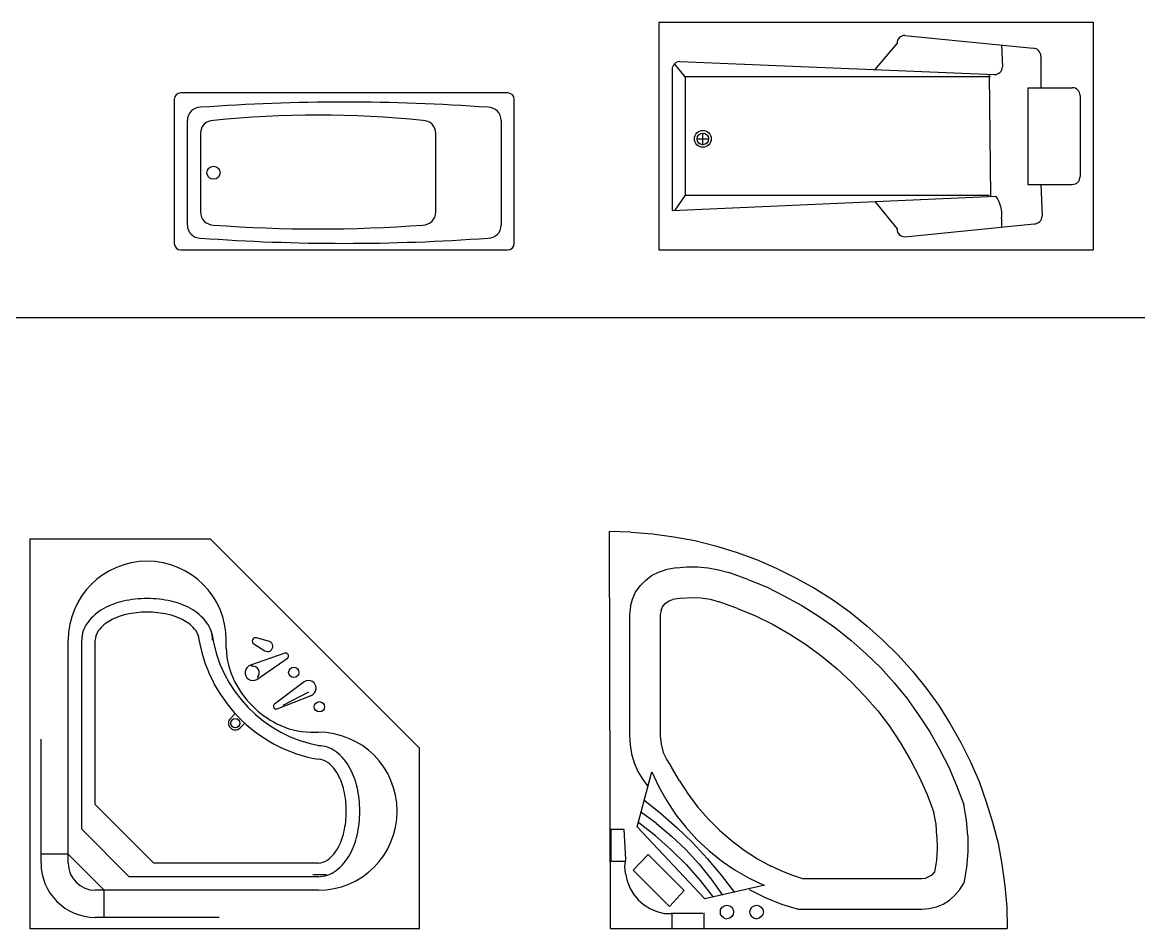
# Model space of a CAD drawing. Header units: millimetres. Extents: x 4994 to 37440, y 17304 to 30205.
# Drawn here: x 14472 to 18739, y 20426 to 23892 of the extents above; entities that cross this region are included whole.
import ezdxf

# ---------------------------------------------------------------- set-up
doc = ezdxf.new("R2010")
doc.units = ezdxf.units.MM
doc.layers.add('www.cad-blocks.net', color=7, linetype='Continuous')

# ---------------------------------------------------------------- blocks, each defined once
blk = doc.blocks.new('A$C695F435D')
at = {"linetype": 'ByBlock'}
for p, q in [((0, 1.49), (0.69, 1.49)), ((0, 1.49), (0, 0)), ((0.69, 1.49), (1.49, 0.69)), ((1.49, 0), (1.49, 0.69)), ((0, 0), (1.49, 0))]:
    blk.add_line(p, q, dxfattribs=at)
for p, q in [((0.9163, 1.098), (0.8675, 1.1121)), ((0.1469, 0.2506), (0.1469, 1.1027)), ((0.1987, 0.3799), (0.1987, 1.1027)), ((0.2506, 0.4747), (0.2506, 1.1027)), ((0.7513, 1.0729), (0.7513, 1.1027)), ((0.8571, 1.0886), (0.8989, 1.0627)), ((0.9757, 1.0529), (0.8439, 1.0069)), ((0.8686, 0.9532), (0.985, 1.0347)), ((1.0491, 0.9443), (0.9356, 0.8588)), ((0.9695, 0.8551), (1.0668, 0.9058)), ((0.9456, 0.8409), (1.0756, 0.8915)), ((0.7857, 0.8223), (0.7673, 0.804)), ((0.8223, 0.7857), (0.804, 0.7673)), ((1.0729, 0.7513), (1.1027, 0.7513)), ((0.0432, 0.2506), (0.0432, 0.724)), ((0.2506, 0.4747), (0.4747, 0.2506)), ((0.1987, 0.3799), (0.3799, 0.1987)), ((0.1469, 0.2851), (0.0432, 0.2851)), ((0.1469, 0.2851), (0.2851, 0.1469)), ((1.1027, 0.2506), (0.4747, 0.2506)), ((1.1027, 0.1987), (0.3799, 0.1987)), ((1.0826, 0.2074), (1.1344, 0.2074)), ((1.1027, 0.1469), (0.2506, 0.1469)), ((0.2851, 0.0432), (0.2851, 0.1469)), ((0.724, 0.0432), (0.2506, 0.0432))]:
    blk.add_line(p, q)
for centre, radius in [((1.0094, 0.98), 0.0197), ((1.1074, 0.8483), 0.0197), ((0.7857, 0.7857), 0.0173)]:
    blk.add_circle(centre, radius)
for centre, radius, start, end in [((0.4491, 1.1027), 0.3022, 0, 180), ((0.4204, 0.9721), 0.2867, 102.6315, 118.4149), ((0.4491, 0.8443), 0.4176, 90, 102.6315), ((0.4491, 0.8443), 0.4176, 77.3685, 90), ((0.4777, 0.9721), 0.2867, 61.5851, 77.3685), ((0.3769, 1.0525), 0.1952, 118.4149, 142.5625), ((0.4204, 0.9721), 0.2348, 102.6315, 118.4149), ((0.4491, 0.8443), 0.3658, 90, 102.6315), ((0.4491, 0.8443), 0.3658, 77.3685, 90), ((0.4777, 0.9721), 0.2348, 61.5851, 77.3685), ((0.5213, 1.0525), 0.1952, 37.4375, 61.5851), ((0.3115, 1.1027), 0.1127, 142.5625, 180), ((0.3769, 1.0525), 0.1433, 118.4149, 142.5625), ((0.5213, 1.0525), 0.1433, 37.4375, 61.5851), ((0.5867, 1.1027), 0.1127, 0, 37.4375), ((0.3115, 1.1027), 0.0609, 142.5625, 180), ((0.5867, 1.1027), 0.0609, 0, 37.4375), ((1.2011, 1.2011), 0.5622, 188.1194, 259.9172), ((1.2011, 1.2011), 0.5103, 188.1194, 259.9172), ((0.8639, 1.0996), 0.013, 73.9794, 238.2833), ((1.042, 1.0779), 0.2908, 180.982, 207.2434), ((0.9096, 1.0794), 0.0198, 237.1853, 70.227), ((0.9791, 1.0432), 0.0104, 304.9624, 109.2663), ((0.9791, 1.0432), 0.0104, 304.9624, 109.2663), ((0.8532, 0.9787), 0.0297, 108.1682, 301.2099), ((0.8525, 0.9784), 0.0254, 314.1693, 103.8289), ((1.1144, 1.1144), 0.3719, 207.1442, 225), ((1.0653, 0.9194), 0.0297, 290.1748, 123.2165), ((0.9418, 0.8505), 0.0104, 126.9689, 291.2728), ((0.9418, 0.8505), 0.0104, 126.9689, 291.2728), ((1.1144, 1.1144), 0.3719, 225, 242.8558), ((0.7857, 0.7857), 0.0259, 135, 315), ((1.0779, 1.042), 0.2908, 242.7566, 269.018), ((1.1027, 0.4491), 0.3022, 270, 90), ((1.1027, 0.5867), 0.1127, 52.5625, 90), ((1.1027, 0.5867), 0.0609, 52.5625, 90), ((1.0525, 0.5213), 0.1952, 28.4149, 52.5625), ((1.0525, 0.5213), 0.1433, 28.4149, 52.5625), ((0.9721, 0.4777), 0.2867, 12.6315, 28.4149), ((0.9721, 0.4777), 0.2348, 12.6315, 28.4149), ((0.8443, 0.4491), 0.3658, 0, 12.6315), ((0.8443, 0.4491), 0.4176, 0, 12.6315), ((0.8443, 0.4491), 0.3658, 347.3685, 0), ((0.8443, 0.4491), 0.4176, 347.3685, 0), ((0.9721, 0.4204), 0.2348, 331.5851, 347.3685), ((0.9721, 0.4204), 0.2867, 331.5851, 347.3685), ((1.0525, 0.3769), 0.1433, 307.4375, 331.5851), ((1.1027, 0.3115), 0.0609, 270, 307.4375), ((1.0525, 0.3769), 0.1952, 307.4375, 331.5851), ((0.2506, 0.2506), 0.2074, 180, 270), ((0.2506, 0.2506), 0.1037, 180, 270), ((1.1027, 0.3115), 0.1127, 270, 307.4375)]:
    blk.add_arc(centre, radius, start, end)
blk = doc.blocks.new('A$C440F3245')
for p, q in [((1.5157, 1.518, -0.3429), (0, 1.518, -0.3429)), ((0.0012, 1.4364, -0.3429), (0, 1.518, -0.3429)), ((1.1592, 1.4571, -0.3429), (1.1592, 1.518, -0.3429)), ((1.28, 1.518, -0.3429), (1.28, 1.4605, -0.3429)), ((1.5157, 1.518, -0.3429), (1.5203, 0, -0.3429)), ((0.9315, 1.4536, -0.3429), (0.9338, 1.464, -0.3429)), ((0.9338, 1.4444, -0.3429), (0.9315, 1.4536, -0.3429)), ((0.9338, 1.464, -0.3429), (0.9396, 1.472, -0.3429)), ((0.9396, 1.472, -0.3429), (0.9476, 1.4778, -0.3429)), ((0.9476, 1.4778, -0.3429), (0.9568, 1.4801, -0.3429)), ((0.9672, 1.4778, -0.3429), (0.9568, 1.4801, -0.3429)), ((0.9752, 1.472, -0.3429), (0.9672, 1.4778, -0.3429)), ((0.9752, 1.472, -0.3429), (0.981, 1.464, -0.3429)), ((0.981, 1.464, -0.3429), (0.9833, 1.4536, -0.3429)), ((0.9833, 1.4536, -0.3429), (0.981, 1.4444, -0.3429)), ((1.0454, 1.4536, -0.3429), (1.0465, 1.464, -0.3429)), ((1.0465, 1.4444, -0.3429), (1.0454, 1.4536, -0.3429)), ((1.0465, 1.464, -0.3429), (1.0523, 1.472, -0.3429)), ((1.0523, 1.472, -0.3429), (1.0603, 1.4778, -0.3429)), ((1.0603, 1.4778, -0.3429), (1.0707, 1.4801, -0.3429)), ((1.081, 1.4778, -0.3429), (1.0707, 1.4801, -0.3429)), ((1.081, 1.4778, -0.3429), (1.0891, 1.472, -0.3429)), ((1.0891, 1.472, -0.3429), (1.0948, 1.464, -0.3429)), ((1.0948, 1.464, -0.3429), (1.096, 1.4536, -0.3429)), ((1.096, 1.4536, -0.3429), (1.0948, 1.4444, -0.3429)), ((1.1627, 1.4605, -0.3429), (1.2834, 1.4605, -0.3429)), ((1.311, 1.4594, -0.3429), (1.2834, 1.4605, -0.3429)), ((1.3386, 1.4525, -0.3429), (1.311, 1.4594, -0.3429)), ((1.3651, 1.441, -0.3429), (1.3386, 1.4525, -0.3429)), ((0.0081, 1.3536, -0.3429), (0.0012, 1.4364, -0.3429)), ((0.2197, 1.4088, -0.3429), (0.199, 1.3904, -0.3429)), ((0.2438, 1.4237, -0.3429), (0.2197, 1.4088, -0.3429)), ((0.2703, 1.4341, -0.3429), (0.2438, 1.4237, -0.3429)), ((0.2979, 1.441, -0.3429), (0.2703, 1.4341, -0.3429)), ((0.3255, 1.4433, -0.3429), (0.2979, 1.441, -0.3429)), ((0.7981, 1.4433, -0.3429), (0.3255, 1.4433, -0.3429)), ((0.8625, 1.4237, -0.3429), (0.7981, 1.4433, -0.3429)), ((0.9246, 1.3984, -0.3429), (0.8625, 1.4237, -0.3429)), ((0.9396, 1.4364, -0.3429), (0.9338, 1.4444, -0.3429)), ((0.9476, 1.4306, -0.3429), (0.9396, 1.4364, -0.3429)), ((0.9568, 1.4283, -0.3429), (0.9476, 1.4306, -0.3429)), ((0.9672, 1.4306, -0.3429), (0.9568, 1.4283, -0.3429)), ((0.9752, 1.4364, -0.3429), (0.9672, 1.4306, -0.3429)), ((0.981, 1.4444, -0.3429), (0.9752, 1.4364, -0.3429)), ((1.0523, 1.4364, -0.3429), (1.0465, 1.4444, -0.3429)), ((1.0603, 1.4306, -0.3429), (1.0523, 1.4364, -0.3429)), ((1.0707, 1.4283, -0.3429), (1.0603, 1.4306, -0.3429)), ((1.081, 1.4306, -0.3429), (1.0707, 1.4283, -0.3429)), ((1.0891, 1.4364, -0.3429), (1.081, 1.4306, -0.3429)), ((1.0948, 1.4444, -0.3429), (1.0891, 1.4364, -0.3429)), ((1.234, 1.372, -0.3429), (1.2903, 1.4329, -0.3429)), ((1.2903, 1.4329, -0.3429), (1.4295, 1.2949, -0.3429)), ((1.3892, 1.426, -0.3429), (1.3651, 1.441, -0.3429)), ((1.4099, 1.4076, -0.3429), (1.3892, 1.426, -0.3429)), ((0.1806, 1.3685, -0.3429), (0.1656, 1.3444, -0.3429)), ((0.199, 1.3904, -0.3429), (0.1806, 1.3685, -0.3429)), ((0.9856, 1.3685, -0.3429), (0.9246, 1.3984, -0.3429)), ((0.9258, 1.3513, -0.3429), (1.1558, 1.4042, -0.3429)), ((1.0925, 1.3133, -0.3429), (1.0419, 1.38, -0.3429)), ((1.1316, 1.3283, -0.3429), (1.0879, 1.3904, -0.3429)), ((1.173, 1.334, -0.3429), (1.1236, 1.3973, -0.3429)), ((1.1558, 1.4042, -0.3429), (1.4145, 1.1282, -0.3429)), ((1.372, 1.234, -0.3429), (1.234, 1.372, -0.3429)), ((1.4283, 1.3858, -0.3429), (1.4099, 1.4076, -0.3429)), ((1.4421, 1.3616, -0.3429), (1.4283, 1.3858, -0.3429)), ((0.0196, 1.2719, -0.3429), (0.0081, 1.3536, -0.3429)), ((0.1553, 1.2846, -0.3429), (0.1656, 1.3444, -0.3429)), ((0.3117, 1.3248, -0.3429), (0.299, 1.3191, -0.3429)), ((0.3255, 1.326, -0.3429), (0.3117, 1.3248, -0.3429)), ((0.782, 1.326, -0.3429), (0.3255, 1.326, -0.3429)), ((0.8246, 1.3122, -0.3429), (0.782, 1.326, -0.3429)), ((0.9856, 1.3248, -0.3429), (0.9292, 1.3513, -0.3429)), ((1.0396, 1.2938, -0.3429), (0.9856, 1.3248, -0.3429)), ((1.1776, 1.2708, -0.3429), (1.1316, 1.3283, -0.3429)), ((1.2271, 1.2731, -0.3429), (1.173, 1.334, -0.3429)), ((1.4525, 1.3352, -0.3429), (1.4421, 1.3616, -0.3429)), ((1.4582, 1.3076, -0.3429), (1.4525, 1.3352, -0.3429)), ((0.1495, 1.2236, -0.3429), (0.1553, 1.2846, -0.3429)), ((0.2703, 1.2558, -0.3429), (0.2772, 1.3018, -0.3429)), ((0.2864, 1.3122, -0.3429), (0.2772, 1.3018, -0.3429)), ((0.299, 1.3191, -0.3429), (0.2864, 1.3122, -0.3429)), ((0.8648, 1.2961, -0.3429), (0.8246, 1.3122, -0.3429)), ((0.9051, 1.2765, -0.3429), (0.8648, 1.2961, -0.3429)), ((1.0914, 1.2581, -0.3429), (1.0396, 1.2938, -0.3429)), ((1.1466, 1.2501, -0.3429), (1.0925, 1.3133, -0.3429)), ((1.372, 1.234, -0.3429), (1.4295, 1.2949, -0.3429)), ((1.4582, 1.3076, -0.3429), (1.4605, 1.28, -0.3429)), ((0.0345, 1.1914, -0.3429), (0.0196, 1.2719, -0.3429)), ((0.2668, 1.211, -0.3429), (0.2703, 1.2558, -0.3429)), ((0.9534, 1.2512, -0.3429), (0.9005, 1.28, -0.3429)), ((1.0051, 1.2179, -0.3429), (0.9534, 1.2512, -0.3429)), ((1.1397, 1.219, -0.3429), (1.0914, 1.2581, -0.3429)), ((1.2029, 1.1891, -0.3429), (1.1466, 1.2501, -0.3429)), ((1.2282, 1.2156, -0.3429), (1.1776, 1.2708, -0.3429)), ((1.2834, 1.2167, -0.3429), (1.2271, 1.2731, -0.3429)), ((1.4605, 1.28, -0.3429), (1.4571, 1.2524, -0.3429)), ((1.4571, 1.2524, -0.3429), (1.464, 1.1385, -0.3429)), ((1.5146, 1.2593, -0.3429), (1.4605, 1.2593, -0.3429)), ((1.5146, 1.1385, -0.3429), (1.5146, 1.2593, -0.3429)), ((0.1495, 1.1627, -0.3429), (0.1495, 1.2236, -0.3429)), ((0.268, 1.165, -0.3429), (0.2668, 1.211, -0.3429)), ((1.0534, 1.1811, -0.3429), (1.0051, 1.2179, -0.3429)), ((1.1857, 1.1765, -0.3429), (1.1397, 1.219, -0.3429)), ((1.2823, 1.1638, -0.3429), (1.2282, 1.2156, -0.3429)), ((1.3444, 1.1627, -0.3429), (1.2834, 1.2167, -0.3429)), ((0.0552, 1.1109, -0.3429), (0.0345, 1.1914, -0.3429)), ((0.1495, 1.1627, -0.3429), (0.1553, 1.1029, -0.3429)), ((0.268, 1.165, -0.3429), (0.2714, 1.119, -0.3429)), ((1.0994, 1.142, -0.3429), (1.0534, 1.1811, -0.3429)), ((1.2282, 1.1305, -0.3429), (1.1857, 1.1765, -0.3429)), ((1.2627, 1.1316, -0.3429), (1.2029, 1.1891, -0.3429)), ((1.3398, 1.1155, -0.3429), (1.2823, 1.1638, -0.3429)), ((1.3444, 1.1627, -0.3429), (1.4076, 1.1132, -0.3429)), ((0.0794, 1.0327, -0.3429), (0.0552, 1.1109, -0.3429)), ((0.2714, 1.119, -0.3429), (0.2795, 1.0741, -0.3429)), ((1.1431, 1.0983, -0.3429), (1.0994, 1.142, -0.3429)), ((1.2662, 1.0822, -0.3429), (1.2282, 1.1305, -0.3429)), ((1.3248, 1.0764, -0.3429), (1.2627, 1.1316, -0.3429)), ((1.3398, 1.1155, -0.3429), (1.4007, 1.0707, -0.3429)), ((1.4145, 1.1282, -0.3429), (1.3582, 0.9189, -0.3429)), ((1.464, 1.1385, -0.3429), (1.5146, 1.1385, -0.3429)), ((0.1553, 1.1029, -0.3429), (0.1656, 1.0431, -0.3429)), ((0.3059, 1.0051, -0.3429), (0.2795, 1.0741, -0.3429)), ((1.1834, 1.0523, -0.3429), (1.1431, 1.0983, -0.3429)), ((1.3007, 1.0293, -0.3429), (1.2662, 1.0822, -0.3429)), ((1.3904, 1.0247, -0.3429), (1.3248, 1.0764, -0.3429)), ((0.107, 0.9557, -0.3429), (0.0794, 1.0327, -0.3429)), ((0.1932, 0.9706, -0.3429), (0.1656, 1.0431, -0.3429)), ((1.219, 1.004, -0.3429), (1.1834, 1.0523, -0.3429)), ((1.3317, 0.9752, -0.3429), (1.3007, 1.0293, -0.3429)), ((0.3358, 0.9373, -0.3429), (0.3059, 1.0051, -0.3429)), ((1.2524, 0.9534, -0.3429), (1.219, 1.004, -0.3429)), ((0.1403, 0.8798, -0.3429), (0.107, 0.9557, -0.3429)), ((0.2231, 0.9005, -0.3429), (0.1932, 0.9706, -0.3429)), ((1.2524, 0.9534, -0.3429), (1.2823, 0.9005, -0.3429)), ((1.3582, 0.9189, -0.3429), (1.3317, 0.9752, -0.3429)), ((1.3927, 0.9476, -0.3429), (1.372, 0.9752, -0.3429)), ((1.4111, 0.9166, -0.3429), (1.3927, 0.9476, -0.3429)), ((0.2576, 0.8315, -0.3429), (0.2231, 0.9005, -0.3429)), ((0.3703, 0.8706, -0.3429), (0.3358, 0.9373, -0.3429)), ((1.3007, 0.8729, -0.3429), (1.2823, 0.9005, -0.3429)), ((1.4249, 0.8844, -0.3429), (1.4111, 0.9166, -0.3429)), ((0.1771, 0.8062, -0.3429), (0.1403, 0.8798, -0.3429)), ((0.4083, 0.8062, -0.3429), (0.3703, 0.8706, -0.3429)), ((1.3145, 0.8441, -0.3429), (1.3007, 0.8729, -0.3429)), ((1.4352, 0.8499, -0.3429), (1.4249, 0.8844, -0.3429)), ((0.2956, 0.7648, -0.3429), (0.2576, 0.8315, -0.3429)), ((1.3225, 0.8131, -0.3429), (1.3145, 0.8441, -0.3429)), ((1.326, 0.7809, -0.3429), (1.3225, 0.8131, -0.3429)), ((1.441, 0.8154, -0.3429), (1.4352, 0.8499, -0.3429)), ((1.4433, 0.7809, -0.3429), (1.441, 0.8154, -0.3429)), ((0.2174, 0.7349, -0.3429), (0.1771, 0.8062, -0.3429)), ((0.4497, 0.7441, -0.3429), (0.4083, 0.8062, -0.3429)), ((1.326, 0.3174, -0.3429), (1.326, 0.7809, -0.3429)), ((1.4433, 0.3163, -0.3429), (1.4433, 0.7809, -0.3429)), ((0.2611, 0.6647, -0.3429), (0.2174, 0.7349, -0.3429)), ((0.3381, 0.7004, -0.3429), (0.2956, 0.7648, -0.3429)), ((0.4945, 0.6854, -0.3429), (0.4497, 0.7441, -0.3429)), ((0.383, 0.6371, -0.3429), (0.3381, 0.7004, -0.3429)), ((0.544, 0.6291, -0.3429), (0.4945, 0.6854, -0.3429)), ((0.3094, 0.598, -0.3429), (0.2611, 0.6647, -0.3429)), ((0.3611, 0.5336, -0.3429), (0.3094, 0.598, -0.3429)), ((0.4313, 0.5785, -0.3429), (0.383, 0.6371, -0.3429)), ((0.5946, 0.575, -0.3429), (0.544, 0.6291, -0.3429)), ((0.483, 0.521, -0.3429), (0.4313, 0.5785, -0.3429)), ((0.6498, 0.5244, -0.3429), (0.5946, 0.575, -0.3429)), ((0.4163, 0.4727, -0.3429), (0.3611, 0.5336, -0.3429)), ((0.5382, 0.4669, -0.3429), (0.483, 0.521, -0.3429)), ((0.7073, 0.4773, -0.3429), (0.6498, 0.5244, -0.3429)), ((0.475, 0.4152, -0.3429), (0.4163, 0.4727, -0.3429)), ((0.7671, 0.4324, -0.3429), (0.7073, 0.4773, -0.3429)), ((0.5957, 0.4163, -0.3429), (0.5382, 0.4669, -0.3429)), ((0.8303, 0.3922, -0.3429), (0.7671, 0.4324, -0.3429)), ((0.5359, 0.36, -0.3429), (0.475, 0.4152, -0.3429)), ((0.6555, 0.368, -0.3429), (0.5957, 0.4163, -0.3429)), ((0.8947, 0.3554, -0.3429), (0.8303, 0.3922, -0.3429)), ((0.6003, 0.3082, -0.3429), (0.5359, 0.36, -0.3429)), ((0.7188, 0.3243, -0.3429), (0.6555, 0.368, -0.3429)), ((0.9614, 0.322, -0.3429), (0.8947, 0.3554, -0.3429)), ((0.667, 0.2599, -0.3429), (0.6003, 0.3082, -0.3429)), ((0.7843, 0.2829, -0.3429), (0.7188, 0.3243, -0.3429)), ((1.0304, 0.2933, -0.3429), (0.9614, 0.322, -0.3429)), ((1.3225, 0.3013, -0.3429), (1.3168, 0.2875, -0.3429)), ((1.3225, 0.3013, -0.3429), (1.326, 0.3174, -0.3429)), ((1.4398, 0.2864, -0.3429), (1.4433, 0.3163, -0.3429)), ((0.736, 0.2162, -0.3429), (0.667, 0.2599, -0.3429)), ((0.851, 0.2461, -0.3429), (0.7843, 0.2829, -0.3429)), ((1.0304, 0.2933, -0.3429), (1.1006, 0.268, -0.3429)), ((1.1351, 0.2588, -0.3429), (1.1006, 0.268, -0.3429)), ((1.1707, 0.253, -0.3429), (1.1351, 0.2588, -0.3429)), ((1.2432, 0.2542, -0.3429), (1.2788, 0.2599, -0.3429)), ((1.2938, 0.2657, -0.3429), (1.2788, 0.2599, -0.3429)), ((1.3064, 0.2749, -0.3429), (1.2938, 0.2657, -0.3429)), ((1.3168, 0.2875, -0.3429), (1.3064, 0.2749, -0.3429)), ((1.4318, 0.2588, -0.3429), (1.4203, 0.2312, -0.3429)), ((1.4398, 0.2864, -0.3429), (1.4318, 0.2588, -0.3429)), ((0.8085, 0.176, -0.3429), (0.736, 0.2162, -0.3429)), ((0.92, 0.2116, -0.3429), (0.851, 0.2461, -0.3429)), ((1.2064, 0.2519, -0.3429), (1.1707, 0.253, -0.3429)), ((1.2432, 0.2542, -0.3429), (1.2064, 0.2519, -0.3429)), ((1.4203, 0.2312, -0.3429), (1.403, 0.207, -0.3429)), ((0.8821, 0.1392, -0.3429), (0.8085, 0.176, -0.3429)), ((0.9913, 0.1829, -0.3429), (0.92, 0.2116, -0.3429)), ((0.9913, 0.1829, -0.3429), (1.0638, 0.1564, -0.3429)), ((1.3823, 0.1863, -0.3429), (1.3593, 0.1679, -0.3429)), ((1.403, 0.207, -0.3429), (1.3823, 0.1863, -0.3429)), ((0.958, 0.107, -0.3429), (0.8821, 0.1392, -0.3429)), ((1.1029, 0.1461, -0.3429), (1.0638, 0.1564, -0.3429)), ((1.1431, 0.138, -0.3429), (1.1029, 0.1461, -0.3429)), ((1.1834, 0.1346, -0.3429), (1.1431, 0.138, -0.3429)), ((1.2236, 0.1346, -0.3429), (1.1834, 0.1346, -0.3429)), ((1.265, 0.138, -0.3429), (1.2236, 0.1346, -0.3429)), ((1.265, 0.138, -0.3429), (1.3053, 0.1461, -0.3429)), ((1.3329, 0.1553, -0.3429), (1.3053, 0.1461, -0.3429)), ((1.3593, 0.1679, -0.3429), (1.3329, 0.1553, -0.3429)), ((1.035, 0.0782, -0.3429), (0.958, 0.107, -0.3429)), ((1.1144, 0.0541, -0.3429), (1.035, 0.0782, -0.3429)), ((1.1937, 0.0345, -0.3429), (1.1144, 0.0541, -0.3429)), ((1.2742, 0.0196, -0.3429), (1.1937, 0.0345, -0.3429)), ((1.3559, 0.0081, -0.3429), (1.2742, 0.0196, -0.3429)), ((1.4387, 0.0023, -0.3429), (1.3559, 0.0081, -0.3429)), ((1.4387, 0.0023, -0.3429), (1.5203, 0, -0.3429))]:
    blk.add_line(p, q)
blk = doc.blocks.new('A$C07274880')
for p, q in [((1.275, 0.6), (0.025, 0.6)), ((0, 0.575), (0, 0.025)), ((1.3, 0.025), (1.3, 0.575)), ((0.05, 0.095), (0.05, 0.495)), ((1.25, 0.495), (1.25, 0.095)), ((0.1, 0.445), (0.1, 0.145)), ((1, 0.145), (1, 0.445)), ((0.025, 0), (1.275, 0))]:
    blk.add_line(p, q)
blk.add_circle((0.15, 0.295), 0.025)
for centre, radius, start, end in [((0.025, 0.575), 0.025, 90, 180), ((1.275, 0.575), 0.025, 0, 90), ((0.65, -7.005), 7.57, 85.8335, 94.1665), ((0.1, 0.495), 0.05, 90, 180), ((0.55, -3.4925), 4.0075, 84.2716, 95.7284), ((1.2, 0.495), 0.05, 0, 90), ((0.15, 0.445), 0.05, 90, 180), ((0.95, 0.445), 0.05, 0, 90), ((0.15, 0.145), 0.05, 180, 270), ((0.95, 0.145), 0.05, 270, 0), ((0.1, 0.095), 0.05, 180, 270), ((0.55, 5.4175), 5.3375, 265.7021, 274.2979), ((1.2, 0.095), 0.05, 270, 0), ((0.65, 7.595), 7.57, 265.8335, 274.1665), ((0.025, 0.025), 0.025, 180, 270), ((1.275, 0.025), 0.025, 270, 0)]:
    blk.add_arc(centre, radius, start, end)
blk = doc.blocks.new('A$C0C430770')
for p, q in [((0, 0.87), (0, 0)), ((0, 0.87), (1.66, 0.87)), ((1.66, 0.87), (1.66, 0)), ((0.94, 0.82), (1.43, 0.7708)), ((0.91, 0.79), (0.8248, 0.6892)), ((1.31, 0.7829), (1.3127, 0.7002)), ((1.46, 0.7408), (1.46, 0.62)), ((0.05, 0.69), (0.05, 0.15)), ((0.1007, 0.6613), (0.0604, 0.7104)), ((0.08, 0.72), (1.2827, 0.6702)), ((0.1007, 0.6613), (0.1007, 0.2098)), ((1.2671, 0.6613), (0.1007, 0.6613)), ((1.2627, 0.6702), (1.2671, 0.2053)), ((1.41, 0.62), (1.58, 0.62)), ((1.41, 0.62), (1.41, 0.25)), ((1.61, 0.59), (1.61, 0.28)), ((0.1677, 0.4021), (0.1677, 0.4466)), ((0.1455, 0.4243), (0.1899, 0.4243)), ((1.41, 0.25), (1.58, 0.25)), ((1.46, 0.25), (1.4645, 0.1292)), ((0.05, 0.15), (1.2871, 0.2053)), ((0.1007, 0.2098), (0.0604, 0.1516)), ((0.1007, 0.2098), (1.2627, 0.2098)), ((0.8251, 0.1846), (0.91, 0.08)), ((0.94, 0.05), (1.4345, 0.0992)), ((1.31, 0.12), (1.31, 0.0868)), ((0, 0), (1.66, 0))]:
    blk.add_line(p, q)
for radius in [0.0322, 0.0222]:
    blk.add_circle((0.1677, 0.4243), radius)
for centre, radius, start, end in [((0.94, 0.79), 0.03, 90, 180), ((1.43, 0.7408), 0.03, 0, 90), ((0.08, 0.69), 0.03, 90, 180), ((1.2827, 0.7002), 0.03, 270, 0), ((1.58, 0.59), 0.03, 0, 90), ((1.58, 0.28), 0.03, 270, 0), ((1.1957, 0.135), 0.1153, 352.5019, 37.5231), ((1.4345, 0.1292), 0.03, 270, 0), ((0.94, 0.08), 0.03, 180, 270)]:
    blk.add_arc(centre, radius, start, end)
blk = doc.blocks.new('FORMAT')
at = {"layer": 'www.cad-blocks.net', "color": 155, "true_color": 0x546d8e}
blk.add_line((7231.1, 22763), (37440.3, 22763), dxfattribs=at)

msp = doc.modelspace()

# ---------------------------------------------------------------- block references
at = {"color": 7, "xscale": 1000, "yscale": 1000, "zscale": 1000}
for name, p in [('A$C0C430770', (16905.4, 23021.6)), ('A$C07274880', (15052.4, 23021.6)), ('A$C695F435D', (14499.8, 20426.3))]:
    msp.add_blockref(name, p, dxfattribs=at)
at = {"color": 7, "xscale": 1000, "yscale": 1000, "zscale": 1000, "rotation": 180}
msp.add_blockref('A$C440F3245', (18236, 21944.3, 342.9), dxfattribs=at)
at = {"layer": 'www.cad-blocks.net'}
msp.add_blockref('FORMAT', (0, 0), dxfattribs=at)

doc.saveas('drawing.dxf')
